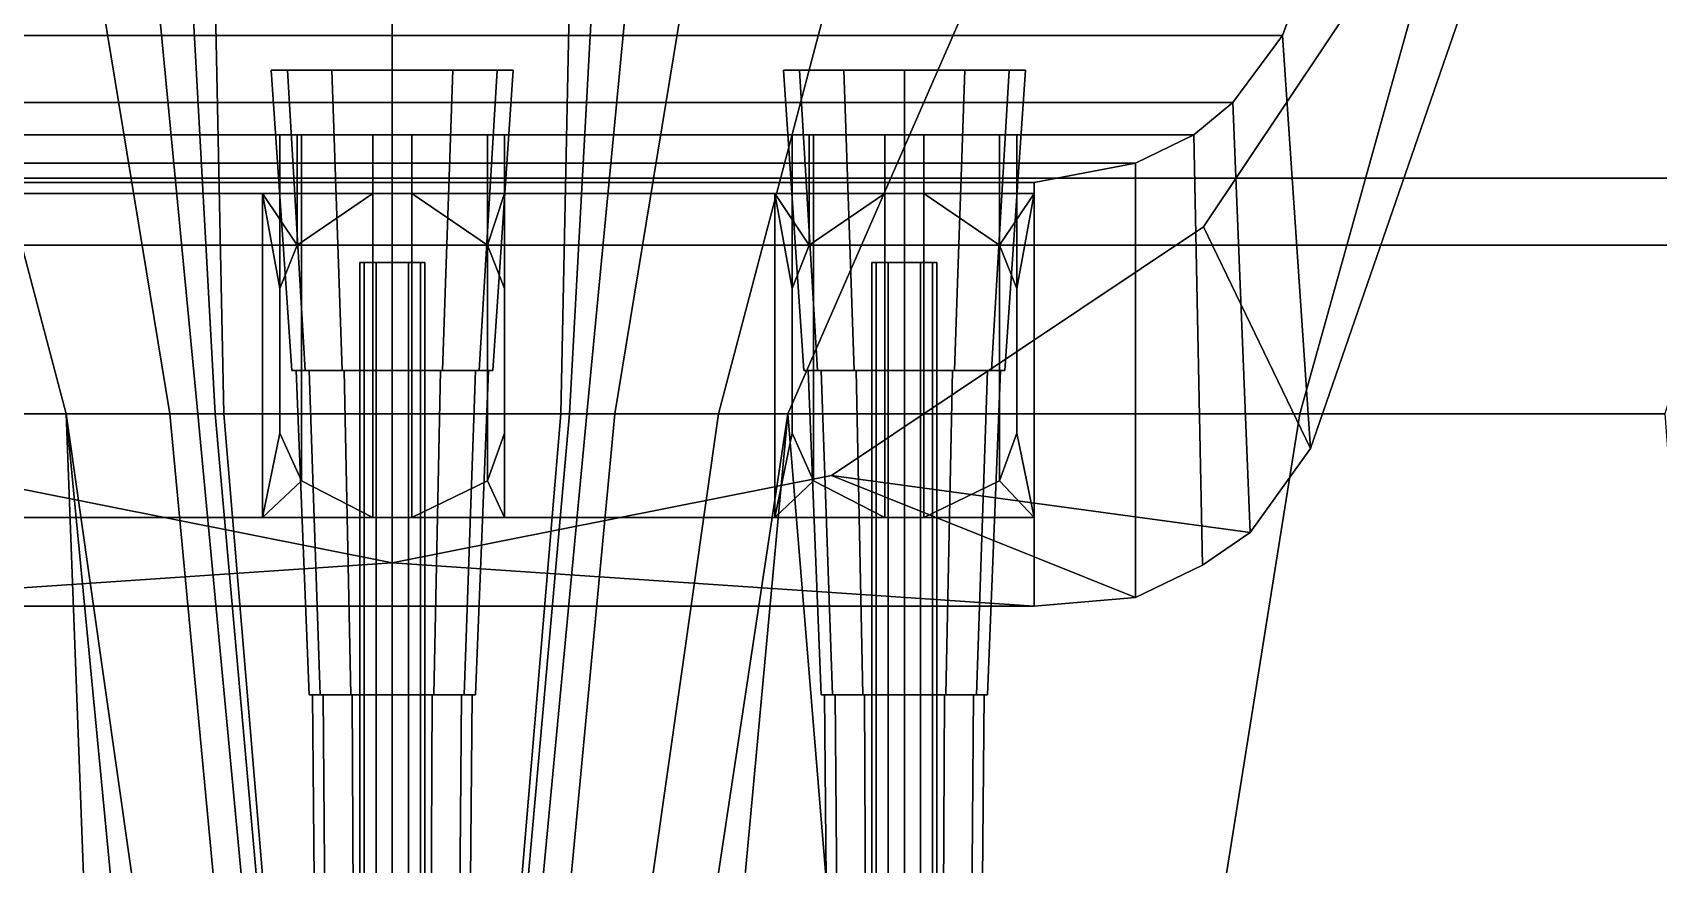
# Model space of a CAD drawing. Header units: millimetres. Extents: x -15 to 15, y -108 to 101.
# Drawn here: x -1.67 to 5.86, y -52.6 to -48.75 of the extents above; entities that cross this region are included whole.
import ezdxf

# ---------------------------------------------------------------- set-up
doc = ezdxf.new("R2010")
doc.units = ezdxf.units.MM
for name, color, linetype in [('citadelle', 3, 'Continuous'), ('gun', 1, 'Continuous'), ('railings_mirrored', 6, 'Continuous'), ('superstructure', 4, 'Continuous'), ('turret', 2, 'Continuous')]:
    doc.layers.add(name, color=color, linetype=linetype)

msp = doc.modelspace()

# ---------------------------------------------------------------- linework, layer by layer
for points in [[(-4.380000000000002, -44.67, -8.170000000000009), (-3.050000000000018, -44.67, -8.630000000000045), (-1.509999999999998, -50.51, -8.359999999999879), (-1.83000000000002, -50.51, -8.169999999999824)], [(-3.050000000000018, -44.67, -8.630000000000045), (-1.990000000000016, -44.67, -8.999999999999936), (-1.030000000000009, -50.51, -8.829999999999934), (-1.509999999999998, -50.51, -8.359999999999879)], [(-1.990000000000016, -44.67, -8.999999999999936), (-1.460000000000015, -44.67, -9.209999999999972), (-0.9000000000000133, -50.51, -9.03999999999997), (-1.030000000000009, -50.51, -8.829999999999934)], [(-1.460000000000015, -44.67, -9.209999999999972), (-1.139999999999993, -44.67, -9.339999999999854), (-0.8200000000000008, -50.51, -9.259999999999998), (-0.9000000000000133, -50.51, -9.03999999999997)], [(-1.139999999999993, -44.67, -9.339999999999854), (-0.9000000000000125, -44.67, -9.43999999999999), (-0.7800000000000088, -50.51, -9.439999999999834), (-0.8200000000000008, -50.51, -9.259999999999998)], [(-0.9000000000000125, -44.67, -9.43999999999999), (-6.756153254038055e-15, -44.67, -9.54999999999989), (-7.65501431774368e-15, -50.51, -9.549999999999962), (-0.7800000000000088, -50.51, -9.439999999999834)], [(0.7799999999999935, -50.51, -9.439999999999834), (-7.65501431774368e-15, -50.51, -9.549999999999962), (-6.756153254038055e-15, -44.67, -9.54999999999989), (0.8999999999999989, -44.67, -9.43999999999999)], [(0.8199999999999855, -50.51, -9.259999999999998), (0.7799999999999935, -50.51, -9.439999999999834), (0.8999999999999989, -44.67, -9.43999999999999), (1.139999999999979, -44.67, -9.339999999999854)], [(0.899999999999998, -50.51, -9.03999999999997), (0.8199999999999855, -50.51, -9.259999999999998), (1.139999999999979, -44.67, -9.339999999999854), (1.460000000000001, -44.67, -9.209999999999972)], [(1.029999999999994, -50.51, -8.829999999999934), (0.899999999999998, -50.51, -9.03999999999997), (1.460000000000001, -44.67, -9.209999999999972), (1.990000000000002, -44.67, -8.999999999999936)], [(1.509999999999983, -50.51, -8.359999999999879), (1.029999999999994, -50.51, -8.829999999999934), (1.990000000000002, -44.67, -8.999999999999936), (3.050000000000005, -44.67, -8.630000000000045)], [(1.830000000000005, -50.51, -8.169999999999824), (1.509999999999983, -50.51, -8.359999999999879), (3.050000000000005, -44.67, -8.630000000000045), (4.379999999999989, -44.67, -8.170000000000009)], [(4.199999999999981, -50.51, -7.180000000000045), (1.830000000000005, -50.51, -8.169999999999824), (4.379999999999989, -44.67, -8.170000000000009), (5.830000000000005, -44.67, -7.559999999999884)], [(5.889999999999975, -50.51, -6.349999999999917), (4.199999999999981, -50.51, -7.180000000000045), (5.830000000000005, -44.67, -7.559999999999884), (7.68999999999999, -44.67, -6.579999999999864)], [(7.179999999999994, -68.11, 1.899999999999999), (7.289999999999989, -49.73000000000002, 1.900000000000002), (2.249999999999987, -76.98000000000002, 1.900000000000002), (4.779999999999989, -74.01, 1.899999999999935)], [(-1.83000000000002, -50.51, -8.169999999999824), (-1.509999999999998, -50.51, -8.359999999999879), (-1.29, -56.34, -7.120000000000114), (-2.310000000000011, -56.34, -6.640000000000096)], [(-1.509999999999998, -50.51, -8.359999999999879), (-1.030000000000009, -50.51, -8.829999999999934), (-0.4799999999999983, -56.34, -7.920000000000061), (-0.6800000000000154, -56.34, -7.549999999999943)], [(-1.509999999999998, -50.51, -8.359999999999879), (-1.509999999999998, -50.51, -8.359999999999879), (-0.6800000000000153, -56.34, -7.549999999999943), (-0.9499999999999972, -56.34, -7.309999999999934)], [(-1.509999999999998, -50.51, -8.359999999999879), (-1.509999999999998, -50.51, -8.359999999999879), (-0.9499999999999971, -56.34, -7.309999999999934), (-1.29, -56.34, -7.120000000000114)], [(-1.030000000000009, -50.51, -8.829999999999934), (-0.9000000000000133, -50.51, -9.03999999999997), (-0.3500000000000029, -56.34, -8.410000000000068), (-0.4799999999999983, -56.34, -7.920000000000061)], [(-0.9000000000000133, -50.51, -9.03999999999997), (-0.8200000000000008, -50.51, -9.259999999999998), (-0.3000000000000199, -56.34, -8.870000000000104), (-0.3500000000000029, -56.34, -8.410000000000068)], [(-0.8200000000000008, -50.51, -9.259999999999998), (-0.7800000000000088, -50.51, -9.439999999999834), (-0.2900000000000006, -56.34, -9.480000000000004), (-0.3000000000000199, -56.34, -8.870000000000104)], [(-0.7800000000000088, -50.51, -9.439999999999834), (-7.65501431774368e-15, -50.51, -9.549999999999962), (-8.552650775095483e-15, -56.34, -9.54999999999994), (-0.2900000000000006, -56.34, -9.480000000000004)], [(0.2899999999999835, -56.34, -9.480000000000004), (-8.552650775095483e-15, -56.34, -9.54999999999994), (-7.65501431774368e-15, -50.51, -9.549999999999962), (0.7799999999999935, -50.51, -9.439999999999834)], [(0.3000000000000028, -56.34, -8.870000000000104), (0.2899999999999835, -56.34, -9.480000000000004), (0.7799999999999935, -50.51, -9.439999999999834), (0.8199999999999855, -50.51, -9.259999999999998)], [(0.3499999999999858, -56.34, -8.410000000000068), (0.3000000000000028, -56.34, -8.870000000000104), (0.8199999999999855, -50.51, -9.259999999999998), (0.899999999999998, -50.51, -9.03999999999997)], [(0.4799999999999812, -56.34, -7.920000000000061), (0.3499999999999858, -56.34, -8.410000000000068), (0.899999999999998, -50.51, -9.03999999999997), (1.029999999999994, -50.51, -8.829999999999934)], [(0.6799999999999983, -56.34, -7.549999999999943), (0.4799999999999812, -56.34, -7.920000000000061), (1.029999999999994, -50.51, -8.829999999999934), (1.509999999999983, -50.51, -8.359999999999879)], [(0.94999999999998, -56.34, -7.309999999999934), (0.6799999999999983, -56.34, -7.549999999999943), (1.509999999999983, -50.51, -8.359999999999879), (1.830000000000005, -50.51, -8.169999999999824)], [(1.289999999999984, -56.34, -7.120000000000114), (0.9499999999999801, -56.34, -7.309999999999934), (1.830000000000005, -50.51, -8.169999999999824)], [(2.309999999999993, -56.34, -6.640000000000096), (1.289999999999984, -56.34, -7.120000000000114), (1.830000000000005, -50.51, -8.169999999999824)], [(3.270000000000002, -56.34, -6.240000000000003), (2.309999999999994, -56.34, -6.640000000000096), (1.830000000000005, -50.51, -8.169999999999824), (4.199999999999981, -50.51, -7.180000000000045)], [(6.330000000000002, -56.34, -4.629999999999868), (3.270000000000002, -56.34, -6.240000000000003), (4.199999999999981, -50.51, -7.180000000000045), (5.889999999999975, -50.51, -6.349999999999917)]]:
    msp.add_3dface(points)
at = {"layer": 'citadelle'}
for points in [[(8.209999999999996, -48.25, 4.589999999999996), (-8.210000000000006, -48.25, 4.589999999999993), (-7.330000000000006, -49.42, 4.589999999999993), (7.329999999999994, -49.42, 4.589999999999993)], [(7.329999999999994, -49.42, 4.589999999999996), (-7.330000000000006, -49.42, 4.589999999999993), (-7.290000000000006, -49.73, 4.589999999999993), (7.289999999999994, -49.73, 4.589999999999993)], [(7.289999999999982, -49.73, 4.589999999999996), (-7.289999999999991, -49.73000000000014, 4.589999999999993), (-2.250000000000013, -76.98, 4.589999999999993), (2.249999999999987, -76.98, 4.589999999999993)], [(7.289999999999989, -49.73, 1.899999999999999), (7.289999999999982, -49.73, 4.589999999999996), (2.249999999999987, -76.98, 4.589999999999993), (2.249999999999987, -76.98, 1.899999999999999)]]:
    msp.add_3dface(points, dxfattribs=at)
at = {"layer": 'gun'}
for points in [[(-0.5600000000000132, -48.91999999999996, 6.659999999999997), (-0.4849742261193023, -48.91999999999996, 6.38000000000001), (-0.4027018127597697, -50.30999999999995, 6.427500000000009), (-0.4650000000000146, -50.30999999999995, 6.659999999999997)], [(-0.4849742261193023, -48.91999999999996, 6.939999999999998), (-0.5600000000000132, -48.91999999999996, 6.659999999999997), (-0.4650000000000146, -50.30999999999995, 6.659999999999997), (-0.4027018127597697, -50.30999999999995, 6.892499999999998)], [(-0.4849742261193023, -48.91999999999996, 6.38000000000001), (-0.2800000000000119, -48.91999999999996, 6.175025773880719), (-0.2325000000000128, -50.30999999999995, 6.257298187240238), (-0.4027018127597697, -50.30999999999995, 6.427500000000009)], [(-0.2800000000000119, -48.91999999999996, 7.144974226119288), (-0.4849742261193023, -48.91999999999996, 6.939999999999998), (-0.4027018127597697, -50.30999999999995, 6.892499999999998), (-0.2325000000000128, -50.30999999999995, 7.062701812759769)], [(-0.2800000000000119, -48.91999999999996, 6.175025773880719), (-1.080272210660787e-14, -48.91999999999996, 6.100000000000009), (-1.114316267297048e-14, -50.30999999999995, 6.195000000000007), (-0.2325000000000128, -50.30999999999995, 6.257298187240238)], [(-1.080272210660787e-14, -48.91999999999996, 7.219999999999999), (-0.2800000000000119, -48.91999999999996, 7.144974226119288), (-0.2325000000000128, -50.30999999999995, 7.062701812759769), (-1.114316267297048e-14, -50.30999999999995, 7.125)], [(-1.080272210660787e-14, -48.91999999999996, 6.100000000000009), (0.2799999999999904, -48.91999999999996, 6.175025773880719), (0.2324999999999906, -50.30999999999995, 6.257298187240238), (-1.114316267297048e-14, -50.30999999999995, 6.195000000000007)], [(0.2799999999999904, -48.91999999999996, 7.144974226119288), (-1.080272210660787e-14, -48.91999999999996, 7.219999999999999), (-1.114316267297048e-14, -50.30999999999995, 7.125), (0.2324999999999906, -50.30999999999995, 7.062701812759769)], [(0.2799999999999904, -48.91999999999996, 6.175025773880719), (0.4849742261192808, -48.91999999999996, 6.38000000000001), (0.4027018127597474, -50.30999999999995, 6.427500000000009), (0.2324999999999906, -50.30999999999995, 6.257298187240238)], [(0.4849742261192808, -48.91999999999996, 6.939999999999998), (0.2799999999999904, -48.91999999999996, 7.144974226119288), (0.2324999999999906, -50.30999999999995, 7.062701812759769), (0.4027018127597474, -50.30999999999995, 6.892499999999998)], [(0.4849742261192808, -48.91999999999996, 6.38000000000001), (0.5599999999999914, -48.91999999999996, 6.659999999999997), (0.4649999999999923, -50.30999999999995, 6.659999999999997), (0.4027018127597474, -50.30999999999995, 6.427500000000009)], [(0.5599999999999914, -48.91999999999996, 6.659999999999997), (0.4849742261192808, -48.91999999999996, 6.939999999999998), (0.4027018127597474, -50.30999999999995, 6.892499999999998), (0.4649999999999923, -50.30999999999995, 6.659999999999997)], [(1.885025773880698, -48.91999999999996, 6.939999999999998), (1.809999999999987, -48.91999999999996, 6.659999999999997), (1.904999999999986, -50.30999999999995, 6.659999999999997), (1.96729818724023, -50.30999999999995, 6.892499999999998)], [(1.809999999999987, -48.91999999999996, 6.659999999999997), (1.885025773880698, -48.91999999999996, 6.38000000000001), (1.96729818724023, -50.30999999999995, 6.427500000000009), (1.904999999999986, -50.30999999999995, 6.659999999999997)], [(2.089999999999988, -48.91999999999996, 7.144974226119288), (1.885025773880698, -48.91999999999996, 6.939999999999998), (1.96729818724023, -50.30999999999995, 6.892499999999998), (2.137499999999987, -50.30999999999995, 7.062701812759769)], [(1.885025773880698, -48.91999999999996, 6.38000000000001), (2.089999999999988, -48.91999999999996, 6.175025773880719), (2.137499999999987, -50.30999999999995, 6.257298187240238), (1.96729818724023, -50.30999999999995, 6.427500000000009)], [(2.369999999999989, -48.91999999999996, 7.219999999999999), (2.089999999999988, -48.91999999999996, 7.144974226119288), (2.137499999999987, -50.30999999999995, 7.062701812759769), (2.369999999999989, -50.30999999999995, 7.125)], [(2.089999999999988, -48.91999999999996, 6.175025773880719), (2.369999999999989, -48.91999999999996, 6.100000000000009), (2.369999999999989, -50.30999999999995, 6.195000000000007), (2.137499999999987, -50.30999999999995, 6.257298187240238)], [(2.649999999999991, -48.91999999999996, 7.144974226119288), (2.369999999999989, -48.91999999999996, 7.219999999999999), (2.369999999999989, -50.30999999999995, 7.125), (2.60249999999999, -50.30999999999995, 7.062701812759769)], [(2.369999999999989, -48.91999999999996, 6.100000000000009), (2.649999999999991, -48.91999999999996, 6.175025773880719), (2.60249999999999, -50.30999999999995, 6.257298187240238), (2.369999999999989, -50.30999999999995, 6.195000000000007)], [(2.854974226119281, -48.91999999999996, 6.939999999999998), (2.649999999999991, -48.91999999999996, 7.144974226119288), (2.60249999999999, -50.30999999999995, 7.062701812759769), (2.772701812759747, -50.30999999999995, 6.892499999999998)], [(2.649999999999991, -48.91999999999996, 6.175025773880719), (2.854974226119281, -48.91999999999996, 6.38000000000001), (2.772701812759747, -50.30999999999995, 6.427500000000009), (2.60249999999999, -50.30999999999995, 6.257298187240238)], [(2.929999999999992, -48.91999999999996, 6.659999999999997), (2.854974226119281, -48.91999999999996, 6.939999999999998), (2.772701812759747, -50.30999999999995, 6.892499999999998), (2.834999999999992, -50.30999999999995, 6.659999999999997)], [(2.854974226119281, -48.91999999999996, 6.38000000000001), (2.929999999999992, -48.91999999999996, 6.659999999999997), (2.834999999999992, -50.30999999999995, 6.659999999999997), (2.772701812759747, -50.30999999999995, 6.427500000000009)], [(-0.1299038105676797, -49.80999999999995, 6.585000000000008), (-0.1500000000000167, -49.80999999999995, 6.659999999999997), (-0.1500000000000191, -59.80999999999995, 6.659999999999997), (-0.1299038105676821, -59.80999999999995, 6.585000000000008)], [(-0.1500000000000167, -49.80999999999995, 6.659999999999997), (-0.1299038105676797, -49.80999999999995, 6.734999999999999), (-0.1299038105676821, -59.80999999999995, 6.734999999999999), (-0.1500000000000191, -59.80999999999995, 6.659999999999997)], [(-0.07500000000001388, -49.80999999999995, 6.530096189432342), (-0.1299038105676797, -49.80999999999995, 6.585000000000008), (-0.1299038105676821, -59.80999999999995, 6.585000000000008), (-0.07500000000001632, -59.80999999999995, 6.530096189432342)], [(-0.1299038105676797, -49.80999999999995, 6.734999999999999), (-0.07500000000001388, -49.80999999999995, 6.789903810567665), (-0.07500000000001632, -59.80999999999995, 6.789903810567665), (-0.1299038105676821, -59.80999999999995, 6.734999999999999)], [(-1.102070203758825e-14, -49.80999999999995, 6.510000000000005), (-0.07500000000001388, -49.80999999999995, 6.530096189432342), (-0.07500000000001632, -59.80999999999995, 6.530096189432342), (-1.3469914745233e-14, -59.80999999999995, 6.510000000000005)], [(-0.07500000000001388, -49.80999999999995, 6.789903810567665), (-1.102070203758825e-14, -49.80999999999995, 6.810000000000002), (-1.3469914745233e-14, -59.80999999999995, 6.810000000000002), (-0.07500000000001632, -59.80999999999995, 6.789903810567665)], [(0.07499999999999181, -49.80999999999995, 6.530096189432342), (-1.102070203758825e-14, -49.80999999999995, 6.510000000000005), (-1.3469914745233e-14, -59.80999999999995, 6.510000000000005), (0.07499999999998937, -59.80999999999995, 6.530096189432342)], [(-1.102070203758825e-14, -49.80999999999995, 6.810000000000002), (0.07499999999999181, -49.80999999999995, 6.789903810567665), (0.07499999999998937, -59.80999999999995, 6.789903810567665), (-1.3469914745233e-14, -59.80999999999995, 6.810000000000002)], [(0.07499999999999181, -49.80999999999995, 6.789903810567665), (0.1299038105676576, -49.80999999999995, 6.734999999999999), (0.1299038105676552, -59.80999999999995, 6.734999999999999), (0.07499999999998937, -59.80999999999995, 6.789903810567665)], [(0.1299038105676576, -49.80999999999995, 6.585000000000008), (0.07499999999999181, -49.80999999999995, 6.530096189432342), (0.07499999999998937, -59.80999999999995, 6.530096189432342), (0.1299038105676552, -59.80999999999995, 6.585000000000008)], [(0.1299038105676576, -49.80999999999995, 6.734999999999999), (0.1499999999999947, -49.80999999999995, 6.659999999999997), (0.1499999999999922, -59.80999999999995, 6.659999999999997), (0.1299038105676552, -59.80999999999995, 6.734999999999999)], [(0.1499999999999947, -49.80999999999995, 6.659999999999997), (0.1299038105676576, -49.80999999999995, 6.585000000000008), (0.1299038105676552, -59.80999999999995, 6.585000000000008), (0.1499999999999922, -59.80999999999995, 6.659999999999997)], [(2.219999999999983, -49.80999999999995, 6.659999999999997), (2.24009618943232, -49.80999999999995, 6.734999999999999), (2.240096189432318, -59.80999999999995, 6.734999999999999), (2.219999999999981, -59.80999999999995, 6.659999999999997)], [(2.24009618943232, -49.80999999999995, 6.585000000000008), (2.219999999999983, -49.80999999999995, 6.659999999999997), (2.219999999999981, -59.80999999999995, 6.659999999999997), (2.240096189432318, -59.80999999999995, 6.585000000000008)], [(2.24009618943232, -49.80999999999995, 6.734999999999999), (2.294999999999986, -49.80999999999995, 6.789903810567665), (2.294999999999984, -59.80999999999995, 6.789903810567665), (2.240096189432318, -59.80999999999995, 6.734999999999999)], [(2.294999999999986, -49.80999999999995, 6.530096189432342), (2.24009618943232, -49.80999999999995, 6.585000000000008), (2.240096189432318, -59.80999999999995, 6.585000000000008), (2.294999999999984, -59.80999999999995, 6.530096189432342)], [(2.294999999999986, -49.80999999999995, 6.789903810567665), (2.369999999999989, -49.80999999999995, 6.810000000000002), (2.369999999999987, -59.80999999999995, 6.810000000000002), (2.294999999999984, -59.80999999999995, 6.789903810567665)], [(2.369999999999989, -49.80999999999995, 6.510000000000005), (2.294999999999986, -49.80999999999995, 6.530096189432342), (2.294999999999984, -59.80999999999995, 6.530096189432342), (2.369999999999987, -59.80999999999995, 6.510000000000005)], [(2.369999999999989, -49.80999999999995, 6.810000000000002), (2.444999999999992, -49.80999999999995, 6.789903810567665), (2.44499999999999, -59.80999999999995, 6.789903810567665), (2.369999999999987, -59.80999999999995, 6.810000000000002)], [(2.444999999999992, -49.80999999999995, 6.530096189432342), (2.369999999999989, -49.80999999999995, 6.510000000000005), (2.369999999999987, -59.80999999999995, 6.510000000000005), (2.44499999999999, -59.80999999999995, 6.530096189432342)], [(2.499903810567658, -49.80999999999995, 6.585000000000008), (2.444999999999992, -49.80999999999995, 6.530096189432342), (2.44499999999999, -59.80999999999995, 6.530096189432342), (2.499903810567655, -59.80999999999995, 6.585000000000008)], [(2.444999999999992, -49.80999999999995, 6.789903810567665), (2.499903810567658, -49.80999999999995, 6.734999999999999), (2.499903810567655, -59.80999999999995, 6.734999999999999), (2.44499999999999, -59.80999999999995, 6.789903810567665)], [(2.519999999999995, -49.80999999999995, 6.659999999999997), (2.499903810567658, -49.80999999999995, 6.585000000000008), (2.499903810567655, -59.80999999999995, 6.585000000000008), (2.519999999999992, -59.80999999999995, 6.659999999999997)], [(2.499903810567658, -49.80999999999995, 6.734999999999999), (2.519999999999995, -49.80999999999995, 6.659999999999997), (2.519999999999992, -59.80999999999995, 6.659999999999997), (2.499903810567655, -59.80999999999995, 6.734999999999999)], [(-0.3853813046840853, -50.30999999999995, 6.4375), (-0.4450000000000185, -50.30999999999995, 6.659999999999997), (-0.4650000000000004, -50.30999999999995, 6.659999999999997), (-0.402701812759784, -50.30999999999995, 6.427499999999995)], [(-0.4450000000000043, -50.30999999999995, 6.659999999999997), (-0.3853813046840853, -50.30999999999995, 6.882500000000007), (-0.4027018127597697, -50.30999999999995, 6.892499999999998), (-0.4650000000000146, -50.30999999999995, 6.659999999999997)], [(-0.4450000000000043, -50.30999999999995, 6.659999999999997), (-0.3853813046840853, -50.30999999999995, 6.4375), (-0.3334197804570182, -51.80999999999995, 6.467500000000001), (-0.3850000000000166, -51.80999999999995, 6.659999999999997)], [(-0.3853813046840853, -50.30999999999995, 6.882500000000007), (-0.4450000000000043, -50.30999999999995, 6.659999999999997), (-0.3850000000000166, -51.80999999999995, 6.659999999999997), (-0.3334197804570182, -51.80999999999995, 6.852500000000006)], [(-0.2225000000000077, -50.30999999999995, 6.274618695315922), (-0.3853813046840853, -50.30999999999995, 6.437499999999986), (-0.4027018127597697, -50.30999999999995, 6.427499999999995), (-0.2325000000000128, -50.30999999999995, 6.257298187240224)], [(-0.3853813046840853, -50.30999999999995, 6.882499999999993), (-0.2225000000000219, -50.30999999999995, 7.045381304684071), (-0.2325000000000128, -50.30999999999995, 7.062701812759755), (-0.402701812759784, -50.30999999999995, 6.892499999999998)], [(-0.3853813046840853, -50.30999999999995, 6.4375), (-0.2225000000000077, -50.30999999999995, 6.274618695315922), (-0.192500000000007, -51.80999999999995, 6.32658021954299), (-0.3334197804570182, -51.80999999999995, 6.467500000000001)], [(-0.2225000000000077, -50.30999999999995, 7.045381304684085), (-0.3853813046840853, -50.30999999999995, 6.882500000000007), (-0.3334197804570182, -51.80999999999995, 6.852500000000006), (-0.192500000000007, -51.80999999999995, 6.993419780457018)], [(-1.114316267297048e-14, -50.30999999999995, 6.215000000000003), (-0.2225000000000219, -50.30999999999995, 6.274618695315922), (-0.2325000000000128, -50.30999999999995, 6.257298187240238), (-1.114316267297048e-14, -50.30999999999995, 6.194999999999993)], [(-0.2225000000000077, -50.30999999999995, 7.045381304684071), (-1.114316267297048e-14, -50.30999999999995, 7.105000000000004), (-1.114316267297048e-14, -50.30999999999995, 7.124999999999986), (-0.2325000000000128, -50.30999999999995, 7.062701812759769)], [(-0.2225000000000077, -50.30999999999995, 6.274618695315922), (-1.114316267297048e-14, -50.30999999999995, 6.215000000000003), (-1.15105445791172e-14, -51.80999999999995, 6.275000000000006), (-0.192500000000007, -51.80999999999995, 6.32658021954299)], [(-1.114316267297048e-14, -50.30999999999995, 7.105000000000004), (-0.2225000000000077, -50.30999999999995, 7.045381304684085), (-0.192500000000007, -51.80999999999995, 6.993419780457018), (-1.15105445791172e-14, -51.80999999999995, 7.045000000000002)], [(-1.114316267297048e-14, -50.30999999999995, 6.215000000000003), (0.2224999999999855, -50.30999999999995, 6.274618695315922), (0.1924999999999839, -51.80999999999995, 6.32658021954299), (-1.15105445791172e-14, -51.80999999999995, 6.275000000000006)], [(0.2224999999999712, -50.30999999999995, 6.274618695315937), (-2.535401738817249e-14, -50.30999999999995, 6.215000000000003), (-2.535401738817249e-14, -50.30999999999995, 6.195000000000007), (0.2324999999999906, -50.30999999999995, 6.257298187240238)], [(0.2224999999999855, -50.30999999999995, 7.045381304684085), (-1.114316267297048e-14, -50.30999999999995, 7.105000000000004), (-1.15105445791172e-14, -51.80999999999995, 7.045000000000002), (0.1924999999999839, -51.80999999999995, 6.993419780457018)], [(-1.114316267297048e-14, -50.30999999999995, 7.10499999999999), (0.2224999999999997, -50.30999999999995, 7.045381304684071), (0.2324999999999906, -50.30999999999995, 7.062701812759755), (-1.114316267297048e-14, -50.30999999999995, 7.125)], [(0.2224999999999855, -50.30999999999995, 6.274618695315922), (0.385381304684063, -50.30999999999995, 6.4375), (0.3334197804569952, -51.80999999999995, 6.467500000000001), (0.1924999999999839, -51.80999999999995, 6.32658021954299)], [(0.385381304684063, -50.30999999999995, 6.882500000000007), (0.2224999999999855, -50.30999999999995, 7.045381304684085), (0.1924999999999839, -51.80999999999995, 6.993419780457018), (0.3334197804569952, -51.80999999999995, 6.852500000000006)], [(0.385381304684063, -50.30999999999995, 6.4375), (0.2224999999999997, -50.30999999999995, 6.274618695315922), (0.2324999999999906, -50.30999999999995, 6.257298187240238), (0.4027018127597616, -50.30999999999995, 6.427499999999995)], [(0.2224999999999712, -50.30999999999995, 7.045381304684071), (0.3853813046840488, -50.30999999999995, 6.882499999999993), (0.4027018127597332, -50.30999999999995, 6.892499999999998), (0.2324999999999764, -50.30999999999995, 7.062701812759769)], [(0.385381304684063, -50.30999999999995, 6.4375), (0.444999999999982, -50.30999999999995, 6.659999999999997), (0.3849999999999936, -51.80999999999995, 6.659999999999997), (0.3334197804569952, -51.80999999999995, 6.467500000000001)], [(0.444999999999982, -50.30999999999995, 6.659999999999997), (0.385381304684063, -50.30999999999995, 6.882500000000007), (0.3334197804569952, -51.80999999999995, 6.852500000000006), (0.3849999999999936, -51.80999999999995, 6.659999999999997)], [(0.444999999999982, -50.30999999999995, 6.659999999999997), (0.385381304684063, -50.30999999999995, 6.4375), (0.4027018127597474, -50.30999999999995, 6.427500000000009), (0.4649999999999923, -50.30999999999995, 6.659999999999997)], [(0.3853813046840346, -50.30999999999995, 6.882499999999993), (0.4449999999999678, -50.30999999999995, 6.659999999999997), (0.4649999999999638, -50.30999999999995, 6.659999999999997), (0.4027018127597332, -50.30999999999995, 6.892499999999998)], [(1.924999999999996, -50.30999999999995, 6.659999999999997), (1.984618695315915, -50.30999999999995, 6.882500000000007), (1.96729818724023, -50.30999999999995, 6.892499999999998), (1.904999999999986, -50.30999999999995, 6.659999999999997)], [(1.984618695315915, -50.30999999999995, 6.4375), (1.924999999999982, -50.30999999999995, 6.659999999999997), (1.905, -50.30999999999995, 6.659999999999997), (1.967298187240216, -50.30999999999995, 6.427499999999995)], [(1.984618695315915, -50.30999999999995, 6.882500000000007), (1.924999999999996, -50.30999999999995, 6.659999999999997), (1.984999999999983, -51.80999999999995, 6.659999999999997), (2.036580219542982, -51.80999999999995, 6.852500000000006)], [(1.924999999999996, -50.30999999999995, 6.659999999999997), (1.984618695315915, -50.30999999999995, 6.4375), (2.036580219542982, -51.80999999999995, 6.467500000000001), (1.984999999999983, -51.80999999999995, 6.659999999999997)], [(1.984618695315915, -50.30999999999995, 6.882499999999993), (2.147499999999978, -50.30999999999995, 7.045381304684071), (2.137499999999987, -50.30999999999995, 7.062701812759755), (1.967298187240216, -50.30999999999995, 6.892499999999998)], [(2.147499999999992, -50.30999999999995, 6.274618695315922), (1.984618695315915, -50.30999999999995, 6.437499999999986), (1.96729818724023, -50.30999999999995, 6.427499999999995), (2.137499999999987, -50.30999999999995, 6.257298187240224)], [(2.147499999999992, -50.30999999999995, 7.045381304684085), (1.984618695315915, -50.30999999999995, 6.882500000000007), (2.036580219542982, -51.80999999999995, 6.852500000000006), (2.177499999999993, -51.80999999999995, 6.993419780457018)], [(1.984618695315915, -50.30999999999995, 6.4375), (2.147499999999992, -50.30999999999995, 6.274618695315922), (2.177499999999993, -51.80999999999995, 6.32658021954299), (2.036580219542982, -51.80999999999995, 6.467500000000001)], [(2.147499999999992, -50.30999999999995, 7.045381304684071), (2.369999999999989, -50.30999999999995, 7.105000000000004), (2.369999999999989, -50.30999999999995, 7.124999999999986), (2.137499999999987, -50.30999999999995, 7.062701812759769)], [(2.369999999999989, -50.30999999999995, 6.215000000000003), (2.147499999999978, -50.30999999999995, 6.274618695315922), (2.137499999999987, -50.30999999999995, 6.257298187240238), (2.369999999999989, -50.30999999999995, 6.194999999999993)], [(2.369999999999989, -50.30999999999995, 7.105000000000004), (2.147499999999992, -50.30999999999995, 7.045381304684085), (2.177499999999993, -51.80999999999995, 6.993419780457018), (2.369999999999989, -51.80999999999995, 7.045000000000002)], [(2.147499999999992, -50.30999999999995, 6.274618695315922), (2.369999999999989, -50.30999999999995, 6.215000000000003), (2.369999999999989, -51.80999999999995, 6.275000000000006), (2.177499999999993, -51.80999999999995, 6.32658021954299)], [(2.369999999999989, -50.30999999999995, 7.10499999999999), (2.592499999999999, -50.30999999999995, 7.045381304684071), (2.60249999999999, -50.30999999999995, 7.062701812759755), (2.369999999999989, -50.30999999999995, 7.125)], [(2.592499999999985, -50.30999999999995, 7.045381304684085), (2.369999999999989, -50.30999999999995, 7.105000000000004), (2.369999999999989, -51.80999999999995, 7.045000000000002), (2.562499999999984, -51.80999999999995, 6.993419780457018)], [(2.592499999999971, -50.30999999999995, 6.274618695315937), (2.369999999999974, -50.30999999999995, 6.215000000000003), (2.369999999999974, -50.30999999999995, 6.195000000000007), (2.60249999999999, -50.30999999999995, 6.257298187240238)], [(2.369999999999989, -50.30999999999995, 6.215000000000003), (2.592499999999985, -50.30999999999995, 6.274618695315922), (2.562499999999984, -51.80999999999995, 6.32658021954299), (2.369999999999989, -51.80999999999995, 6.275000000000006)], [(2.755381304684063, -50.30999999999995, 6.882500000000007), (2.592499999999985, -50.30999999999995, 7.045381304684085), (2.562499999999984, -51.80999999999995, 6.993419780457018), (2.703419780456995, -51.80999999999995, 6.852500000000006)], [(2.592499999999985, -50.30999999999995, 6.274618695315922), (2.755381304684063, -50.30999999999995, 6.4375), (2.703419780456995, -51.80999999999995, 6.467500000000001), (2.562499999999984, -51.80999999999995, 6.32658021954299)], [(2.592499999999971, -50.30999999999995, 7.045381304684071), (2.755381304684049, -50.30999999999995, 6.882499999999993), (2.772701812759733, -50.30999999999995, 6.892499999999998), (2.602499999999976, -50.30999999999995, 7.062701812759769)], [(2.755381304684063, -50.30999999999995, 6.4375), (2.592499999999999, -50.30999999999995, 6.274618695315922), (2.60249999999999, -50.30999999999995, 6.257298187240238), (2.772701812759761, -50.30999999999995, 6.427499999999995)], [(2.814999999999982, -50.30999999999995, 6.659999999999997), (2.755381304684063, -50.30999999999995, 6.882500000000007), (2.703419780456995, -51.80999999999995, 6.852500000000006), (2.754999999999994, -51.80999999999995, 6.659999999999997)], [(2.755381304684063, -50.30999999999995, 6.4375), (2.814999999999982, -50.30999999999995, 6.659999999999997), (2.754999999999994, -51.80999999999995, 6.659999999999997), (2.703419780456995, -51.80999999999995, 6.467500000000001)], [(2.755381304684034, -50.30999999999995, 6.882499999999993), (2.814999999999968, -50.30999999999995, 6.659999999999997), (2.834999999999964, -50.30999999999995, 6.659999999999997), (2.772701812759733, -50.30999999999995, 6.892499999999998)], [(2.814999999999982, -50.30999999999995, 6.659999999999997), (2.755381304684063, -50.30999999999995, 6.4375), (2.772701812759747, -50.30999999999995, 6.427500000000009), (2.834999999999992, -50.30999999999995, 6.659999999999997)], [(-0.3204293994002655, -51.80999999999995, 6.474999999999994), (-0.370000000000016, -51.80999999999995, 6.659999999999997), (-0.3850000000000166, -51.80999999999995, 6.659999999999997), (-0.3334197804570324, -51.80999999999995, 6.467500000000001)], [(-0.370000000000016, -51.80999999999995, 6.659999999999997), (-0.3204293994002513, -51.80999999999995, 6.844999999999999), (-0.3334197804570182, -51.80999999999995, 6.852500000000006), (-0.3850000000000166, -51.80999999999995, 6.659999999999997)], [(-0.290118510267801, -55.56999999999994, 6.492500000000007), (-0.3350000000000062, -55.56999999999994, 6.659999999999997), (-0.370000000000016, -51.80999999999995, 6.659999999999997), (-0.3204293994002513, -51.80999999999995, 6.475000000000009)], [(-0.3350000000000062, -55.56999999999994, 6.659999999999997), (-0.290118510267801, -55.56999999999994, 6.827500000000001), (-0.3204293994002513, -51.80999999999995, 6.844999999999999), (-0.370000000000016, -51.80999999999995, 6.659999999999997)], [(-0.1850000000000138, -51.80999999999995, 6.339570600599743), (-0.3204293994002513, -51.80999999999995, 6.474999999999994), (-0.3334197804570182, -51.80999999999995, 6.467499999999987), (-0.1925000000000212, -51.80999999999995, 6.326580219542976)], [(-0.3204293994002655, -51.80999999999995, 6.844999999999999), (-0.1850000000000138, -51.80999999999995, 6.980429399400236), (-0.1925000000000212, -51.80999999999995, 6.993419780457003), (-0.3334197804570324, -51.80999999999995, 6.852500000000006)], [(-0.1675000000000164, -55.56999999999994, 6.369881489732222), (-0.290118510267801, -55.56999999999994, 6.492500000000007), (-0.3204293994002513, -51.80999999999995, 6.475000000000009), (-0.1850000000000138, -51.80999999999995, 6.339570600599757)], [(-0.290118510267801, -55.56999999999994, 6.827500000000001), (-0.1675000000000164, -55.56999999999994, 6.950118510267785), (-0.1850000000000138, -51.80999999999995, 6.980429399400251), (-0.3204293994002513, -51.80999999999995, 6.844999999999999)], [(-1.15105445791172e-14, -51.80999999999995, 6.289999999999992), (-0.1850000000000138, -51.80999999999995, 6.339570600599757), (-0.1925000000000212, -51.80999999999995, 6.32658021954299), (-1.15105445791172e-14, -51.80999999999995, 6.274999999999991)], [(-0.1850000000000138, -51.80999999999995, 6.980429399400251), (-1.15105445791172e-14, -51.80999999999995, 7.030000000000001), (-1.15105445791172e-14, -51.80999999999995, 7.045000000000002), (-0.1925000000000212, -51.80999999999995, 6.993419780457018)], [(-1.243144855719163e-14, -55.56999999999994, 6.325000000000003), (-0.1675000000000164, -55.56999999999994, 6.369881489732222), (-0.1850000000000138, -51.80999999999995, 6.339570600599757), (-1.15105445791172e-14, -51.80999999999995, 6.290000000000006)], [(-0.1675000000000164, -55.56999999999994, 6.950118510267785), (-1.243144855719163e-14, -55.56999999999994, 6.995000000000005), (-1.15105445791172e-14, -51.80999999999995, 7.030000000000001), (-0.1850000000000138, -51.80999999999995, 6.980429399400251)], [(0.1674999999999916, -55.56999999999994, 6.369881489732222), (-1.243144855719163e-14, -55.56999999999994, 6.325000000000003), (-1.15105445791172e-14, -51.80999999999995, 6.290000000000006), (0.1849999999999908, -51.80999999999995, 6.339570600599757)], [(-1.243144855719163e-14, -55.56999999999994, 6.995000000000005), (0.1674999999999916, -55.56999999999994, 6.950118510267785), (0.1849999999999908, -51.80999999999995, 6.980429399400251), (-1.15105445791172e-14, -51.80999999999995, 7.030000000000001)], [(0.1849999999999765, -51.80999999999995, 6.339570600599757), (-2.57213992943192e-14, -51.80999999999995, 6.290000000000006), (-2.57213992943192e-14, -51.80999999999995, 6.275000000000006), (0.1924999999999839, -51.80999999999995, 6.32658021954299)], [(-1.15105445791172e-14, -51.80999999999995, 7.030000000000001), (0.1849999999999908, -51.80999999999995, 6.980429399400236), (0.1924999999999981, -51.80999999999995, 6.993419780457003), (-1.15105445791172e-14, -51.80999999999995, 7.045000000000002)], [(0.2901185102677761, -55.56999999999994, 6.492500000000007), (0.1674999999999916, -55.56999999999994, 6.369881489732222), (0.1849999999999908, -51.80999999999995, 6.339570600599757), (0.3204293994002284, -51.80999999999995, 6.475000000000009)], [(0.1674999999999916, -55.56999999999994, 6.950118510267785), (0.2901185102677761, -55.56999999999994, 6.827500000000001), (0.3204293994002284, -51.80999999999995, 6.844999999999999), (0.1849999999999908, -51.80999999999995, 6.980429399400251)], [(0.3204293994002426, -51.80999999999995, 6.474999999999994), (0.1849999999999908, -51.80999999999995, 6.339570600599757), (0.1924999999999981, -51.80999999999995, 6.32658021954299), (0.3334197804570094, -51.80999999999995, 6.467500000000001)], [(0.1849999999999765, -51.80999999999995, 6.980429399400251), (0.3204293994002141, -51.80999999999995, 6.844999999999999), (0.333419780456981, -51.80999999999995, 6.852499999999992), (0.1924999999999697, -51.80999999999995, 6.993419780457018)], [(0.3349999999999813, -55.56999999999994, 6.659999999999997), (0.2901185102677761, -55.56999999999994, 6.492500000000007), (0.3204293994002284, -51.80999999999995, 6.475000000000009), (0.3699999999999931, -51.80999999999995, 6.659999999999997)], [(0.2901185102677761, -55.56999999999994, 6.827500000000001), (0.3349999999999813, -55.56999999999994, 6.659999999999997), (0.3699999999999931, -51.80999999999995, 6.659999999999997), (0.3204293994002284, -51.80999999999995, 6.844999999999999)], [(0.3699999999999931, -51.80999999999995, 6.659999999999997), (0.3204293994002284, -51.80999999999995, 6.475000000000009), (0.3334197804569952, -51.80999999999995, 6.467500000000001), (0.3849999999999936, -51.80999999999995, 6.659999999999997)], [(0.3204293994002141, -51.80999999999995, 6.844999999999999), (0.3699999999999646, -51.80999999999995, 6.659999999999997), (0.3849999999999652, -51.80999999999995, 6.659999999999997), (0.333419780456981, -51.80999999999995, 6.852500000000006)], [(1.999999999999984, -51.80999999999995, 6.659999999999997), (2.049570600599749, -51.80999999999995, 6.844999999999999), (2.036580219542982, -51.80999999999995, 6.852500000000006), (1.984999999999983, -51.80999999999995, 6.659999999999997)], [(2.049570600599735, -51.80999999999995, 6.474999999999994), (1.999999999999984, -51.80999999999995, 6.659999999999997), (1.984999999999983, -51.80999999999995, 6.659999999999997), (2.036580219542968, -51.80999999999995, 6.467500000000001)], [(2.034999999999994, -55.56999999999994, 6.659999999999997), (2.079881489732199, -55.56999999999994, 6.827500000000001), (2.049570600599749, -51.80999999999995, 6.844999999999999), (1.999999999999984, -51.80999999999995, 6.659999999999997)], [(2.079881489732199, -55.56999999999994, 6.492500000000007), (2.034999999999994, -55.56999999999994, 6.659999999999997), (1.999999999999984, -51.80999999999995, 6.659999999999997), (2.049570600599749, -51.80999999999995, 6.475000000000009)], [(2.049570600599735, -51.80999999999995, 6.844999999999999), (2.184999999999986, -51.80999999999995, 6.980429399400236), (2.177499999999979, -51.80999999999995, 6.993419780457003), (2.036580219542968, -51.80999999999995, 6.852500000000006)], [(2.184999999999986, -51.80999999999995, 6.339570600599743), (2.049570600599749, -51.80999999999995, 6.474999999999994), (2.036580219542982, -51.80999999999995, 6.467499999999987), (2.177499999999979, -51.80999999999995, 6.326580219542976)], [(2.079881489732199, -55.56999999999994, 6.827500000000001), (2.202499999999984, -55.56999999999994, 6.950118510267785), (2.184999999999986, -51.80999999999995, 6.980429399400251), (2.049570600599749, -51.80999999999995, 6.844999999999999)], [(2.202499999999984, -55.56999999999994, 6.369881489732222), (2.079881489732199, -55.56999999999994, 6.492500000000007), (2.049570600599749, -51.80999999999995, 6.475000000000009), (2.184999999999986, -51.80999999999995, 6.339570600599757)], [(2.184999999999986, -51.80999999999995, 6.980429399400251), (2.369999999999989, -51.80999999999995, 7.030000000000001), (2.369999999999989, -51.80999999999995, 7.045000000000002), (2.177499999999979, -51.80999999999995, 6.993419780457018)], [(2.369999999999989, -51.80999999999995, 6.289999999999992), (2.184999999999986, -51.80999999999995, 6.339570600599757), (2.177499999999979, -51.80999999999995, 6.32658021954299), (2.369999999999989, -51.80999999999995, 6.274999999999991)], [(2.202499999999984, -55.56999999999994, 6.950118510267785), (2.369999999999988, -55.56999999999994, 6.995000000000005), (2.369999999999989, -51.80999999999995, 7.030000000000001), (2.184999999999986, -51.80999999999995, 6.980429399400251)], [(2.369999999999988, -55.56999999999994, 6.325000000000003), (2.202499999999984, -55.56999999999994, 6.369881489732222), (2.184999999999986, -51.80999999999995, 6.339570600599757), (2.369999999999989, -51.80999999999995, 6.290000000000006)], [(2.369999999999988, -55.56999999999994, 6.995000000000005), (2.537499999999992, -55.56999999999994, 6.950118510267785), (2.554999999999991, -51.80999999999995, 6.980429399400251), (2.369999999999989, -51.80999999999995, 7.030000000000001)], [(2.537499999999992, -55.56999999999994, 6.369881489732222), (2.369999999999988, -55.56999999999994, 6.325000000000003), (2.369999999999989, -51.80999999999995, 6.290000000000006), (2.554999999999991, -51.80999999999995, 6.339570600599757)], [(2.369999999999989, -51.80999999999995, 7.030000000000001), (2.554999999999991, -51.80999999999995, 6.980429399400236), (2.562499999999998, -51.80999999999995, 6.993419780457003), (2.369999999999989, -51.80999999999995, 7.045000000000002)], [(2.554999999999977, -51.80999999999995, 6.339570600599757), (2.369999999999974, -51.80999999999995, 6.290000000000006), (2.369999999999974, -51.80999999999995, 6.275000000000006), (2.562499999999984, -51.80999999999995, 6.32658021954299)], [(2.537499999999992, -55.56999999999994, 6.950118510267785), (2.660118510267776, -55.56999999999994, 6.827500000000001), (2.690429399400228, -51.80999999999995, 6.844999999999999), (2.554999999999991, -51.80999999999995, 6.980429399400251)], [(2.660118510267776, -55.56999999999994, 6.492500000000007), (2.537499999999992, -55.56999999999994, 6.369881489732222), (2.554999999999991, -51.80999999999995, 6.339570600599757), (2.690429399400228, -51.80999999999995, 6.475000000000009)], [(2.554999999999977, -51.80999999999995, 6.980429399400251), (2.690429399400214, -51.80999999999995, 6.844999999999999), (2.703419780456981, -51.80999999999995, 6.852499999999992), (2.56249999999997, -51.80999999999995, 6.993419780457018)], [(2.690429399400243, -51.80999999999995, 6.474999999999994), (2.554999999999991, -51.80999999999995, 6.339570600599757), (2.562499999999998, -51.80999999999995, 6.32658021954299), (2.703419780457009, -51.80999999999995, 6.467500000000001)], [(2.660118510267776, -55.56999999999994, 6.827500000000001), (2.704999999999981, -55.56999999999994, 6.659999999999997), (2.739999999999993, -51.80999999999995, 6.659999999999997), (2.690429399400228, -51.80999999999995, 6.844999999999999)], [(2.704999999999981, -55.56999999999994, 6.659999999999997), (2.660118510267776, -55.56999999999994, 6.492500000000007), (2.690429399400228, -51.80999999999995, 6.475000000000009), (2.739999999999993, -51.80999999999995, 6.659999999999997)], [(2.690429399400214, -51.80999999999995, 6.844999999999999), (2.739999999999965, -51.80999999999995, 6.659999999999997), (2.754999999999965, -51.80999999999995, 6.659999999999997), (2.703419780456981, -51.80999999999995, 6.852500000000006)], [(2.739999999999993, -51.80999999999995, 6.659999999999997), (2.690429399400228, -51.80999999999995, 6.475000000000009), (2.703419780456995, -51.80999999999995, 6.467500000000001), (2.754999999999994, -51.80999999999995, 6.659999999999997)]]:
    msp.add_3dface(points, dxfattribs=at)
at = {"layer": 'railings_mirrored'}
for points in [[(2.249999999999984, -76.98, 5.310000000000004), (7.289999999999993, -49.73, 5.310000000000004), (7.289999999999993, -49.73, 5.379999999999997), (2.249999999999984, -76.98, 5.379999999999997)], [(2.249999999999984, -76.98, 5.379999999999997), (7.289999999999993, -49.73, 5.379999999999997), (7.289999999999993, -49.73, 5.310000000000004), (2.249999999999984, -76.98, 5.310000000000004)], [(2.249999999999984, -76.98, 5.799999999999997), (7.289999999999993, -49.73, 5.799999999999997), (7.289999999999993, -49.73, 5.730000000000004), (2.249999999999984, -76.98, 5.730000000000004)], [(2.249999999999984, -76.98, 5.730000000000004), (7.289999999999993, -49.73, 5.730000000000004), (7.289999999999993, -49.73, 5.799999999999997), (2.249999999999984, -76.98, 5.799999999999997)]]:
    msp.add_3dface(points, dxfattribs=at)
at = {"layer": 'superstructure'}
for points in [[(3.754737008100556, -49.64473700810049, 4.59), (4.905800317634921, -47.9220490258586, 4.59), (4.905800317634921, -47.9220490258586, 5.450000000000003), (3.754737008100556, -49.64473700810049, 5.450000000000003)], [(2.032049025858619, -50.79580031763487, 4.59), (3.754737008100556, -49.64473700810049, 4.59), (3.754737008100556, -49.64473700810049, 5.450000000000003), (2.032049025858619, -50.79580031763487, 5.450000000000003)], [(-2.032049025858647, -50.79580031763487, 4.59), (-2.113110522065224e-14, -51.19999999999993, 4.59), (-2.113110522065224e-14, -51.19999999999993, 5.450000000000003), (-2.032049025858647, -50.79580031763487, 5.450000000000017)], [(-2.113110522065224e-14, -51.19999999999993, 4.59), (2.032049025858619, -50.79580031763487, 4.59), (2.032049025858619, -50.79580031763487, 5.450000000000003), (-2.113110522065224e-14, -51.19999999999993, 5.450000000000003)]]:
    msp.add_3dface(points, dxfattribs=at)
at = {"layer": 'turret'}
for points in [[(4.119999999999997, -48.75999999999999, 8), (4.669999999999995, -47.25999999999999, 8.14), (-4.670000000000008, -47.25999999999999, 8.140000000000015), (-4.120000000000012, -48.75999999999999, 8)], [(4.249999999999993, -50.66999999999996, 5.450000000000003), (3.754737008100556, -49.64473700810049, 5.450000000000003), (4.905800317634921, -47.9220490258586, 5.450000000000003), (5.419999999999995, -47.27999999999997, 5.450000000000003)], [(4.249999999999993, -50.66999999999996, 5.450000000000003), (5.419999999999995, -47.27999999999997, 5.450000000000003), (4.669999999999995, -47.25999999999999, 8.14), (4.119999999999997, -48.75999999999999, 8)], [(3.889999999999994, -49.06999999999994, 7.969999999999999), (4.119999999999997, -48.75999999999999, 8), (-4.120000000000012, -48.75999999999999, 8), (-3.890000000000007, -49.06999999999994, 7.969999999999999)], [(3.969999999999992, -51.05999999999995, 5.450000000000003), (4.249999999999993, -50.66999999999996, 5.450000000000003), (4.119999999999997, -48.75999999999999, 8), (3.889999999999994, -49.06999999999994, 7.969999999999999)], [(3.710000000000001, -49.21999999999997, 7.959999999999994), (3.889999999999994, -49.06999999999994, 7.969999999999999), (-3.890000000000007, -49.06999999999994, 7.969999999999999), (-3.710000000000015, -49.21999999999997, 7.960000000000008)], [(3.749999999999993, -51.20999999999998, 5.450000000000003), (3.969999999999992, -51.05999999999995, 5.450000000000003), (3.889999999999994, -49.06999999999994, 7.969999999999999), (3.710000000000001, -49.21999999999997, 7.959999999999994)], [(3.439999999999991, -49.34999999999997, 7.950000000000017), (3.710000000000001, -49.21999999999997, 7.959999999999994), (-3.710000000000015, -49.21999999999997, 7.960000000000008), (-3.440000000000019, -49.34999999999997, 7.950000000000017)], [(-0.5199999999998748, -49.92999999999984, 7.31750000000018), (-0.5199999999999314, -49.21999999999997, 7.31750000000001), (-0.4399999999999331, -49.21999999999997, 7.571581632653064), (-0.4399999999999332, -49.72999999999996, 7.571581632653064)], [(-0.4199999999999233, -50.81999999999994, 6.186836734693898), (-0.4199999999999229, -49.21999999999997, 6.186836734693898), (-0.5199999999999314, -49.21999999999997, 6.466326530612264), (-0.5199999999999603, -50.59999999999991, 6.466326530612349)], [(-0.5199999999999603, -50.59999999999997, 6.466326530612236), (-0.5199999999999314, -49.21999999999997, 6.466326530612264), (-0.5199999999999314, -49.21999999999997, 7.31750000000001), (-0.51999999999996, -49.92999999999984, 7.31750000000018)], [(-0.4399999999999332, -49.72999999999996, 7.571581632653064), (-0.4399999999999331, -49.21999999999997, 7.571581632653064), (-0.08999999999992458, -49.21999999999997, 7.876479591836741), (-0.08999999999992465, -49.48999999999995, 7.876479591836741)], [(-0.08999999999993923, -50.98999999999995, 5.970867346938789), (-0.0899999999999388, -49.21999999999997, 5.970867346938789), (-0.4199999999999229, -49.21999999999997, 6.186836734693898), (-0.4199999999999233, -50.81999999999977, 6.186836734694154)], [(0.09000000000005338, -50.98999999999995, 5.970867346938803), (0.09000000000005381, -49.21999999999997, 5.970867346938803), (-0.0899999999999388, -49.21999999999997, 5.970867346938789), (-0.09000000000008133, -50.9899999999999, 5.970867346938874)], [(-0.08999999999992465, -49.48999999999995, 7.876479591836741), (-0.08999999999992458, -49.21999999999997, 7.876479591836741), (0.09000000000005381, -49.21999999999997, 7.876479591836741), (0.09000000000005375, -49.48999999999995, 7.876479591836741)], [(0.4400000000000762, -50.81999999999994, 6.186836734693898), (0.4400000000000766, -49.21999999999997, 6.186836734693898), (0.09000000000005381, -49.21999999999997, 5.970867346938803), (0.08999999999991128, -50.9899999999999, 5.970867346938903)], [(0.09000000000005375, -49.48999999999995, 7.876479591836741), (0.09000000000005381, -49.21999999999997, 7.876479591836741), (0.4400000000000623, -49.21999999999997, 7.571581632653064), (0.4400000000000622, -49.72999999999996, 7.571581632653064)], [(0.4400000000000622, -49.72999999999996, 7.571581632653064), (0.4400000000000623, -49.21999999999997, 7.571581632653064), (0.5200000000000606, -49.21999999999997, 7.317500000000024), (0.5200000000000604, -49.92999999999995, 7.317500000000024)], [(0.5200000000000744, -50.59999999999997, 6.466326530612264), (0.5200000000000748, -49.21999999999997, 6.466326530612264), (0.4400000000000766, -49.21999999999997, 6.186836734693898), (0.4399999999999483, -50.81999999999999, 6.186836734693969)], [(0.5200000000000604, -49.92999999999995, 7.317500000000024), (0.5200000000000606, -49.21999999999997, 7.317500000000024), (0.5200000000000748, -49.21999999999997, 6.466326530612264), (0.5200000000000744, -50.59999999999997, 6.466326530612264)], [(1.850000000000044, -49.92999999999984, 7.31750000000018), (1.849999999999988, -49.21999999999997, 7.31750000000001), (1.929999999999986, -49.21999999999997, 7.571581632653064), (1.929999999999986, -49.72999999999996, 7.571581632653064)], [(1.949999999999996, -50.81999999999994, 6.186836734693898), (1.949999999999996, -49.21999999999997, 6.186836734693898), (1.849999999999988, -49.21999999999997, 6.466326530612264), (1.849999999999959, -50.59999999999991, 6.466326530612349)], [(1.849999999999959, -50.59999999999997, 6.466326530612236), (1.849999999999988, -49.21999999999997, 6.466326530612264), (1.849999999999988, -49.21999999999997, 7.31750000000001), (1.849999999999959, -49.92999999999984, 7.31750000000018)], [(1.929999999999986, -49.72999999999996, 7.571581632653064), (1.929999999999986, -49.21999999999997, 7.571581632653064), (2.279999999999994, -49.21999999999997, 7.876479591836741), (2.279999999999994, -49.48999999999995, 7.876479591836741)], [(2.27999999999998, -50.98999999999995, 5.970867346938789), (2.27999999999998, -49.21999999999997, 5.970867346938789), (1.949999999999996, -49.21999999999997, 6.186836734693898), (1.949999999999996, -50.81999999999977, 6.186836734694154)], [(2.459999999999972, -50.98999999999995, 5.970867346938803), (2.459999999999973, -49.21999999999997, 5.970867346938803), (2.27999999999998, -49.21999999999997, 5.970867346938789), (2.279999999999838, -50.9899999999999, 5.970867346938874)], [(2.279999999999994, -49.48999999999995, 7.876479591836741), (2.279999999999994, -49.21999999999997, 7.876479591836741), (2.459999999999973, -49.21999999999997, 7.876479591836741), (2.459999999999973, -49.48999999999995, 7.876479591836741)], [(2.809999999999995, -50.81999999999994, 6.186836734693898), (2.809999999999996, -49.21999999999997, 6.186836734693898), (2.459999999999973, -49.21999999999997, 5.970867346938803), (2.45999999999983, -50.9899999999999, 5.970867346938903)], [(2.459999999999973, -49.48999999999995, 7.876479591836741), (2.459999999999973, -49.21999999999997, 7.876479591836741), (2.809999999999981, -49.21999999999997, 7.571581632653064), (2.809999999999981, -49.72999999999996, 7.571581632653064)], [(2.809999999999981, -49.72999999999996, 7.571581632653064), (2.809999999999981, -49.21999999999997, 7.571581632653064), (2.88999999999998, -49.21999999999997, 7.317500000000024), (2.88999999999998, -49.92999999999995, 7.317500000000024)], [(2.889999999999993, -50.59999999999997, 6.466326530612264), (2.889999999999994, -49.21999999999997, 6.466326530612264), (2.809999999999996, -49.21999999999997, 6.186836734693898), (2.809999999999867, -50.81999999999999, 6.186836734693969)], [(2.88999999999998, -49.92999999999995, 7.317500000000024), (2.88999999999998, -49.21999999999997, 7.317500000000024), (2.889999999999994, -49.21999999999997, 6.466326530612264), (2.889999999999993, -50.59999999999997, 6.466326530612264)], [(3.439999999999991, -51.35999999999996, 5.450000000000003), (3.749999999999993, -51.20999999999998, 5.450000000000003), (3.710000000000001, -49.21999999999997, 7.959999999999994), (3.439999999999991, -49.34999999999997, 7.950000000000017)], [(2.969999999999992, -49.43999999999994, 7.939999999999998), (3.439999999999991, -49.34999999999997, 7.950000000000017), (-3.440000000000019, -49.34999999999997, 7.950000000000017), (-2.970000000000006, -49.43999999999994, 7.939999999999998)], [(2.969999999999992, -51.39999999999998, 5.450000000000003), (3.439999999999991, -51.35999999999996, 5.450000000000003), (3.439999999999991, -49.34999999999997, 7.950000000000017), (2.969999999999992, -49.43999999999994, 7.939999999999998)], [(-2.970000000000006, -49.43999999999994, 7.939999999999998), (-2.970000000000006, -49.48999999999995, 7.876479591836741), (2.969999999999992, -49.48999999999995, 7.876479591836741), (2.969999999999992, -49.43999999999994, 7.939999999999998)], [(-1.850000000000001, -50.98999999999995, 5.970867346938817), (-0.5999999999999017, -50.99000000000001, 5.970867346938718), (-0.5999999999999298, -49.48999999999995, 7.876479591836741), (-1.850000000000001, -49.48999999999995, 7.876479591836741)], [(-0.5999999999999298, -49.48999999999995, 7.876479591836741), (-0.4399999999999332, -49.72999999999996, 7.571581632653064), (-0.08999999999992465, -49.48999999999995, 7.876479591836741), (-0.5999999999999298, -49.48999999999995, 7.876479591836741)], [(-0.5999999999999444, -50.98999999999995, 5.970867346938789), (-0.5199999999999319, -50.59999999999997, 6.466326530612264), (-0.5199999999999316, -49.92999999999995, 7.31750000000001), (-0.5999999999999298, -49.48999999999995, 7.876479591836741)], [(-0.5999999999999298, -49.48999999999995, 7.876479591836741), (-0.5199999999999316, -49.92999999999995, 7.31750000000001), (-0.4399999999999332, -49.72999999999996, 7.571581632653064), (-0.5999999999999298, -49.48999999999995, 7.876479591836741)], [(0.09000000000005375, -49.48999999999995, 7.876479591836741), (0.4400000000000622, -49.72999999999996, 7.571581632653064), (0.5200000000000747, -49.48999999999995, 7.876479591836741), (0.09000000000005375, -49.48999999999995, 7.876479591836741)], [(0.4400000000000622, -49.72999999999996, 7.571581632653064), (0.5200000000000604, -49.92999999999995, 7.317500000000024), (0.5200000000000747, -49.48999999999995, 7.876479591836741), (0.4400000000000622, -49.72999999999996, 7.571581632653064)], [(0.5200000000000744, -50.98999999999995, 5.970867346938803), (1.770000000000174, -50.99000000000001, 5.970867346938704), (1.770000000000146, -49.48999999999995, 7.876479591836727), (0.5200000000000747, -49.48999999999995, 7.876479591836727)], [(1.769999999999975, -50.98999999999995, 5.970867346938789), (1.849999999999988, -50.59999999999997, 6.466326530612264), (1.849999999999988, -49.92999999999995, 7.31750000000001), (1.76999999999999, -49.48999999999995, 7.876479591836741)], [(1.76999999999999, -49.48999999999995, 7.876479591836741), (1.849999999999988, -49.92999999999995, 7.31750000000001), (1.929999999999986, -49.72999999999996, 7.571581632653064), (1.76999999999999, -49.48999999999995, 7.876479591836741)], [(1.76999999999999, -49.48999999999995, 7.876479591836741), (1.929999999999986, -49.72999999999996, 7.571581632653064), (2.279999999999994, -49.48999999999995, 7.876479591836741), (1.76999999999999, -49.48999999999995, 7.876479591836741)], [(2.459999999999973, -49.48999999999995, 7.876479591836741), (2.809999999999981, -49.72999999999996, 7.571581632653064), (2.969999999999992, -49.48999999999995, 7.876479591836741), (2.459999999999973, -49.48999999999995, 7.876479591836741)], [(2.809999999999981, -49.72999999999996, 7.571581632653064), (2.88999999999998, -49.92999999999995, 7.317500000000024), (2.969999999999992, -49.48999999999995, 7.876479591836741), (2.809999999999981, -49.72999999999996, 7.571581632653064)], [(2.889999999999993, -50.59999999999997, 6.466326530612264), (2.969999999999992, -50.99000000000098, 5.970867346937482), (2.969999999999964, -49.49000000000092, 7.876479591835505), (2.88999999999998, -49.92999999999995, 7.317500000000024)], [(3.969999999999992, -51.05999999999995, 5.450000000000003), (2.032049025858619, -50.79580031763487, 5.450000000000003), (3.754737008100556, -49.64473700810049, 5.450000000000003), (4.249999999999993, -50.66999999999996, 5.450000000000003)], [(-0.5199999999999319, -50.59999999999997, 6.466326530612264), (-0.5999999999999444, -50.98999999999995, 5.970867346938789), (-0.4199999999999233, -50.81999999999994, 6.186836734693898), (-0.5199999999999319, -50.59999999999997, 6.466326530612264)], [(0.5200000000000744, -50.59999999999997, 6.466326530612264), (0.4400000000000762, -50.81999999999994, 6.186836734693898), (0.5200000000000744, -50.98999999999995, 5.970867346938817), (0.5200000000000744, -50.59999999999997, 6.466326530612264)], [(1.849999999999988, -50.59999999999997, 6.466326530612264), (1.769999999999975, -50.98999999999995, 5.970867346938789), (1.949999999999996, -50.81999999999994, 6.186836734693898), (1.849999999999988, -50.59999999999997, 6.466326530612264)], [(2.889999999999993, -50.59999999999997, 6.466326530612264), (2.809999999999995, -50.81999999999994, 6.186836734693898), (2.969999999999992, -50.98999999999995, 5.970867346938789), (2.889999999999993, -50.59999999999997, 6.466326530612264)], [(-2.97000000000002, -51.39999999999998, 5.450000000000017), (-3.440000000000019, -51.35999999999996, 5.450000000000017), (-2.032049025858647, -50.79580031763487, 5.450000000000017), (-6.920250505450241e-15, -51.19999999999993, 5.450000000000003)], [(-0.4199999999999233, -50.81999999999994, 6.186836734693898), (-0.5999999999999444, -50.98999999999995, 5.970867346938789), (-0.08999999999993923, -50.98999999999995, 5.970867346938789), (-0.4199999999999233, -50.81999999999994, 6.186836734693898)], [(2.969999999999992, -51.39999999999998, 5.450000000000003), (-6.920250505450241e-15, -51.19999999999993, 5.450000000000003), (2.032049025858619, -50.79580031763487, 5.450000000000003), (3.439999999999991, -51.35999999999996, 5.450000000000003)], [(0.4400000000000762, -50.81999999999994, 6.186836734693898), (0.09000000000005338, -50.98999999999995, 5.970867346938817), (0.5200000000000744, -50.98999999999995, 5.970867346938817), (0.4400000000000762, -50.81999999999994, 6.186836734693898)], [(1.949999999999996, -50.81999999999994, 6.186836734693898), (1.769999999999975, -50.98999999999995, 5.970867346938789), (2.27999999999998, -50.98999999999995, 5.970867346938789), (1.949999999999996, -50.81999999999994, 6.186836734693898)], [(3.749999999999993, -51.20999999999998, 5.450000000000003), (3.439999999999991, -51.35999999999996, 5.450000000000003), (2.032049025858619, -50.79580031763487, 5.450000000000003), (3.969999999999992, -51.05999999999995, 5.450000000000003)], [(2.809999999999995, -50.81999999999994, 6.186836734693898), (2.459999999999972, -50.98999999999995, 5.970867346938817), (2.969999999999992, -50.98999999999995, 5.970867346938789), (2.809999999999995, -50.81999999999994, 6.186836734693898)], [(-2.97000000000002, -51.39999999999998, 5.450000000000017), (2.969999999999992, -51.39999999999998, 5.450000000000003), (2.969999999999992, -50.98999999999995, 5.970867346938789), (-2.97000000000002, -50.98999999999995, 5.970867346938817)], [(-2.97000000000002, -51.39999999999998, 5.450000000000017), (-2.97000000000002, -51.39999999999998, 5.450000000000017), (-6.920250505450241e-15, -51.19999999999993, 5.450000000000003), (2.969999999999992, -51.39999999999998, 5.450000000000003)]]:
    msp.add_3dface(points, dxfattribs=at)

doc.saveas('drawing.dxf')
